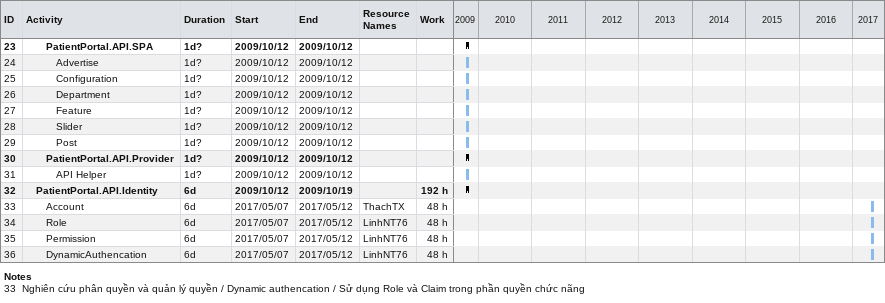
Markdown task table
| ID | Level | Task | Duration | Start | Finish | Resources | Work (h) |
|---|---|---|---|---|---|---|---|
| 23 | 3 | **PatientPortal.API.SPA** | 1d? | 2009-10-12 | 2009-10-12 |  |  |
| 24 | 4 | Advertise | 1d? | 2009-10-12 | 2009-10-12 |  |  |
| 25 | 4 | Configuration | 1d? | 2009-10-12 | 2009-10-12 |  |  |
| 26 | 4 | Department | 1d? | 2009-10-12 | 2009-10-12 |  |  |
| 27 | 4 | Feature | 1d? | 2009-10-12 | 2009-10-12 |  |  |
| 28 | 4 | Slider | 1d? | 2009-10-12 | 2009-10-12 |  |  |
| 29 | 4 | Post | 1d? | 2009-10-12 | 2009-10-12 |  |  |
| 30 | 3 | **PatientPortal.API.Provider** | 1d? | 2009-10-12 | 2009-10-12 |  |  |
| 31 | 4 | API Helper | 1d? | 2009-10-12 | 2009-10-12 |  |  |
| 32 | 2 | **PatientPortal.API.Identity** | 6d | 2009-10-12 | 2009-10-19 |  | 192 |
| 33 | 3 | Account | 6d | 2017-05-07 | 2017-05-12 | ThachTX | 48 |
| 34 | 3 | Role | 6d | 2017-05-07 | 2017-05-12 | LinhNT76 | 48 |
| 35 | 3 | Permission | 6d | 2017-05-07 | 2017-05-12 | LinhNT76 | 48 |
| 36 | 3 | DynamicAuthencation | 6d | 2017-05-07 | 2017-05-12 | LinhNT76 | 48 |

Notes
- 33: Nghiên cứu phân quyền và quản lý quyền / Dynamic authencation / Sử dụng Role và Claim trong phần quyền chức nãng
